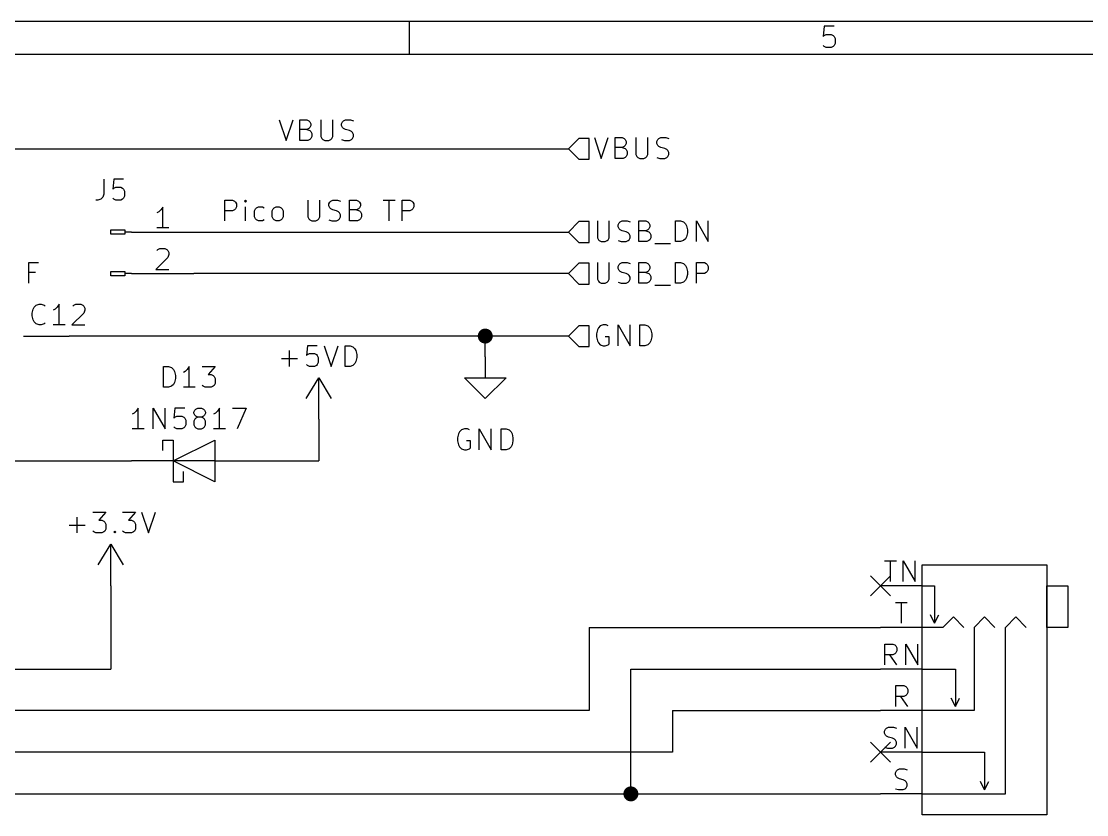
# Model space of a CAD drawing. Extents: x 0.4 to 11.3, y -7.9 to -0.4.
# Drawn here: x 7.335 to 9.895, y -2.3 to -0.394 of the extents above; entities that cross this region are included whole.
import ezdxf

# ---------------------------------------------------------------- set-up
doc = ezdxf.new("R2010")
doc.units = 0
doc.header["$MEASUREMENT"] = 0
for name, color, linetype in [('BLUE2', 5, 'CONTINUOUS'), ('BROWN2', 54, 'CONTINUOUS'), ('CYAN2', 4, 'CONTINUOUS'), ('GRAY1', 251, 'CONTINUOUS'), ('GREEN3', 91, 'CONTINUOUS'), ('LYELLOW', 51, 'CONTINUOUS'), ('RED2', 1, 'CONTINUOUS'), ('RED3', 11, 'CONTINUOUS')]:
    doc.layers.add(name, color=color, linetype=linetype)

msp = doc.modelspace()

# ---------------------------------------------------------------- linework, layer by layer
at = {"layer": 'BLUE2', "linetype": 'CONTINUOUS'}
for p, q in [((9.376, -1.726), (9.424, -1.774)), ((9.424, -1.726), (9.376, -1.774)), ((9.376, -2.126), (9.424, -2.174)), ((9.424, -2.126), (9.376, -2.174))]:
    msp.add_line(p, q, dxfattribs=at)
at = {"layer": 'BROWN2', "linetype": 'CONTINUOUS'}
for p, q in [((8.675, -0.675), (8.65, -0.7)), ((8.7, -0.675), (8.675, -0.675)), ((8.7, -0.725), (8.7, -0.675)), ((8.71226, -0.67313), (8.72893, -0.72313)), ((8.72893, -0.72313), (8.74559, -0.67313)), ((8.76226, -0.72313), (8.76226, -0.67313)), ((8.76226, -0.67313), (8.77893, -0.67313)), ((8.77893, -0.67313), (8.78369, -0.675512)), ((8.78369, -0.675512), (8.78607, -0.677894)), ((8.78607, -0.677894), (8.78845, -0.682654)), ((8.78845, -0.687417), (8.78607, -0.692177)), ((8.78845, -0.682654), (8.78845, -0.687417)), ((8.81226, -0.67313), (8.81226, -0.713606)), ((8.84083, -0.713606), (8.84083, -0.67313)), ((8.86226, -0.682654), (8.86464, -0.677894)), ((8.86226, -0.687417), (8.86226, -0.682654)), ((8.86464, -0.692177), (8.86226, -0.687417)), ((8.86464, -0.677894), (8.86702, -0.675512)), ((8.86702, -0.675512), (8.87179, -0.67313)), ((8.87179, -0.67313), (8.88369, -0.67313)), ((8.88369, -0.67313), (8.89083, -0.675512)), ((8.65, -0.7), (8.675, -0.725)), ((8.77893, -0.696941), (8.76226, -0.696941)), ((8.78369, -0.694559), (8.77893, -0.696941)), ((8.77893, -0.696941), (8.78607, -0.699323)), ((8.78607, -0.692177), (8.78369, -0.694559)), ((8.78607, -0.699323), (8.78845, -0.701701)), ((8.78845, -0.701701), (8.79083, -0.706465)), ((8.79083, -0.713606), (8.78845, -0.71837)), ((8.79083, -0.706465), (8.79083, -0.713606)), ((8.81226, -0.713606), (8.81464, -0.71837)), ((8.83845, -0.71837), (8.84083, -0.713606)), ((8.86702, -0.694559), (8.86464, -0.692177)), ((8.87179, -0.696941), (8.86702, -0.694559)), ((8.88131, -0.699323), (8.87179, -0.696941)), ((8.88607, -0.701701), (8.88131, -0.699323)), ((8.88845, -0.704083), (8.88607, -0.701701)), ((8.89083, -0.708846), (8.88845, -0.704083)), ((8.88845, -0.71837), (8.89083, -0.713606)), ((8.89083, -0.713606), (8.89083, -0.708846)), ((8.675, -0.725), (8.7, -0.725)), ((8.78131, -0.72313), (8.76226, -0.72313)), ((8.78607, -0.720752), (8.78131, -0.72313)), ((8.78845, -0.71837), (8.78607, -0.720752)), ((8.81464, -0.71837), (8.81702, -0.720752)), ((8.81702, -0.720752), (8.82178, -0.72313)), ((8.82178, -0.72313), (8.83131, -0.72313)), ((8.83131, -0.72313), (8.83607, -0.720752)), ((8.83607, -0.720752), (8.83845, -0.71837)), ((8.86226, -0.720752), (8.86941, -0.72313)), ((8.86941, -0.72313), (8.88131, -0.72313)), ((8.88131, -0.72313), (8.88607, -0.720752)), ((8.88607, -0.720752), (8.88845, -0.71837)), ((8.675, -0.875), (8.65, -0.9)), ((8.7, -0.875), (8.675, -0.875)), ((8.7, -0.925), (8.7, -0.875)), ((8.7194, -0.87313), (8.7194, -0.913606)), ((8.74797, -0.913606), (8.74797, -0.87313)), ((8.76941, -0.882654), (8.77178, -0.877894)), ((8.76941, -0.887417), (8.76941, -0.882654)), ((8.77178, -0.892177), (8.76941, -0.887417)), ((8.77178, -0.877894), (8.77417, -0.875512)), ((8.77417, -0.894559), (8.77178, -0.892177)), ((8.77417, -0.875512), (8.77893, -0.87313)), ((8.77893, -0.896941), (8.77417, -0.894559)), ((8.77893, -0.87313), (8.79083, -0.87313)), ((8.79083, -0.87313), (8.79798, -0.875512)), ((8.8194, -0.92313), (8.8194, -0.87313)), ((8.8194, -0.87313), (8.83607, -0.87313)), ((8.83607, -0.87313), (8.84083, -0.875512)), ((8.84083, -0.894559), (8.83607, -0.896941)), ((8.84083, -0.875512), (8.84321, -0.877894)), ((8.84321, -0.892177), (8.84083, -0.894559)), ((8.84321, -0.877894), (8.84559, -0.882654)), ((8.84559, -0.887417), (8.84321, -0.892177)), ((8.84559, -0.882654), (8.84559, -0.887417)), ((8.9075, -0.92313), (8.9075, -0.87313)), ((8.9075, -0.87313), (8.9194, -0.87313)), ((8.9194, -0.87313), (8.92654, -0.875512)), ((8.92654, -0.875512), (8.93131, -0.880276)), ((8.93131, -0.880276), (8.93369, -0.885035)), ((8.93369, -0.885035), (8.93607, -0.894559)), ((8.93607, -0.894559), (8.93607, -0.901701)), ((8.9575, -0.92313), (8.9575, -0.87313)), ((8.9575, -0.87313), (8.98607, -0.92313)), ((8.98607, -0.92313), (8.98607, -0.87313)), ((8.65, -0.9), (8.675, -0.925)), ((8.7194, -0.913606), (8.72178, -0.91837)), ((8.72178, -0.91837), (8.72417, -0.920752)), ((8.72417, -0.920752), (8.72893, -0.92313)), ((8.73845, -0.92313), (8.74321, -0.920752)), ((8.74321, -0.920752), (8.74559, -0.91837)), ((8.74559, -0.91837), (8.74797, -0.913606)), ((8.76941, -0.920752), (8.77655, -0.92313)), ((8.78845, -0.899323), (8.77893, -0.896941)), ((8.79321, -0.901701), (8.78845, -0.899323)), ((8.78845, -0.92313), (8.79321, -0.920752)), ((8.79559, -0.904083), (8.79321, -0.901701)), ((8.79321, -0.920752), (8.79559, -0.91837)), ((8.79798, -0.908846), (8.79559, -0.904083)), ((8.79559, -0.91837), (8.79798, -0.913606)), ((8.79798, -0.913606), (8.79798, -0.908846)), ((8.83607, -0.896941), (8.8194, -0.896941)), ((8.83607, -0.896941), (8.84321, -0.899323)), ((8.84321, -0.920752), (8.83845, -0.92313)), ((8.84321, -0.899323), (8.84559, -0.901701)), ((8.84559, -0.91837), (8.84321, -0.920752)), ((8.84559, -0.901701), (8.84797, -0.906465)), ((8.84797, -0.913606), (8.84559, -0.91837)), ((8.84797, -0.906465), (8.84797, -0.913606)), ((8.92654, -0.920752), (8.9194, -0.92313)), ((8.93131, -0.915988), (8.92654, -0.920752)), ((8.93369, -0.911224), (8.93131, -0.915988)), ((8.93607, -0.901701), (8.93369, -0.911224)), ((8.675, -0.925), (8.7, -0.925)), ((8.72893, -0.92313), (8.73845, -0.92313)), ((8.77655, -0.92313), (8.78845, -0.92313)), ((8.83845, -0.92313), (8.8194, -0.92313)), ((8.8575, -0.927894), (8.89559, -0.927894)), ((8.9194, -0.92313), (8.9075, -0.92313)), ((8.675, -0.975), (8.65, -1)), ((8.7, -0.975), (8.675, -0.975)), ((8.7, -1.025), (8.7, -0.975)), ((8.7194, -0.97313), (8.7194, -1.01361)), ((8.74797, -1.01361), (8.74797, -0.97313)), ((8.76941, -0.982654), (8.77178, -0.977894)), ((8.76941, -0.987417), (8.76941, -0.982654)), ((8.77178, -0.992177), (8.76941, -0.987417)), ((8.77178, -0.977894), (8.77417, -0.975512)), ((8.77417, -0.994559), (8.77178, -0.992177)), ((8.77417, -0.975512), (8.77893, -0.97313)), ((8.77893, -0.996941), (8.77417, -0.994559)), ((8.77893, -0.97313), (8.79083, -0.97313)), ((8.78845, -0.999323), (8.77893, -0.996941)), ((8.79083, -0.97313), (8.79798, -0.975512)), ((8.8194, -1.02313), (8.8194, -0.97313)), ((8.8194, -0.97313), (8.83607, -0.97313)), ((8.83607, -0.996941), (8.8194, -0.996941)), ((8.83607, -0.97313), (8.84083, -0.975512)), ((8.84083, -0.994559), (8.83607, -0.996941)), ((8.83607, -0.996941), (8.84321, -0.999323)), ((8.84083, -0.975512), (8.84321, -0.977894)), ((8.84321, -0.992177), (8.84083, -0.994559)), ((8.84321, -0.977894), (8.84559, -0.982654)), ((8.84559, -0.987417), (8.84321, -0.992177)), ((8.84559, -0.982654), (8.84559, -0.987417)), ((8.9075, -1.02313), (8.9075, -0.97313)), ((8.9075, -0.97313), (8.9194, -0.97313)), ((8.9194, -0.97313), (8.92654, -0.975512)), ((8.92654, -0.975512), (8.93131, -0.980276)), ((8.93131, -0.980276), (8.93369, -0.985035)), ((8.93369, -0.985035), (8.93607, -0.994559)), ((8.93607, -0.994559), (8.93607, -1.0017)), ((8.9575, -1.02313), (8.9575, -0.97313)), ((8.9575, -0.97313), (8.97654, -0.97313)), ((8.97654, -0.97313), (8.98131, -0.975512)), ((8.98131, -0.996941), (8.97654, -0.999323)), ((8.98131, -0.975512), (8.98369, -0.977894)), ((8.98369, -0.994559), (8.98131, -0.996941)), ((8.98369, -0.977894), (8.98607, -0.982654)), ((8.98607, -0.989799), (8.98369, -0.994559)), ((8.98607, -0.982654), (8.98607, -0.989799)), ((8.65, -1), (8.675, -1.025)), ((8.7194, -1.01361), (8.72178, -1.01837)), ((8.72178, -1.01837), (8.72417, -1.02075)), ((8.72417, -1.02075), (8.72893, -1.02313)), ((8.72893, -1.02313), (8.73845, -1.02313)), ((8.73845, -1.02313), (8.74321, -1.02075)), ((8.74321, -1.02075), (8.74559, -1.01837)), ((8.74559, -1.01837), (8.74797, -1.01361)), ((8.76941, -1.02075), (8.77655, -1.02313)), ((8.77655, -1.02313), (8.78845, -1.02313)), ((8.79321, -1.0017), (8.78845, -0.999323)), ((8.78845, -1.02313), (8.79321, -1.02075)), ((8.79559, -1.00408), (8.79321, -1.0017)), ((8.79321, -1.02075), (8.79559, -1.01837)), ((8.79798, -1.00885), (8.79559, -1.00408)), ((8.79559, -1.01837), (8.79798, -1.01361)), ((8.79798, -1.01361), (8.79798, -1.00885)), ((8.83845, -1.02313), (8.8194, -1.02313)), ((8.84321, -1.02075), (8.83845, -1.02313)), ((8.84321, -0.999323), (8.84559, -1.0017)), ((8.84559, -1.01837), (8.84321, -1.02075)), ((8.84559, -1.0017), (8.84797, -1.00646)), ((8.84797, -1.01361), (8.84559, -1.01837)), ((8.84797, -1.00646), (8.84797, -1.01361)), ((8.9194, -1.02313), (8.9075, -1.02313)), ((8.92654, -1.02075), (8.9194, -1.02313)), ((8.93131, -1.01599), (8.92654, -1.02075)), ((8.93369, -1.01122), (8.93131, -1.01599)), ((8.93607, -1.0017), (8.93369, -1.01122)), ((8.97654, -0.999323), (8.9575, -0.999323)), ((8.675, -1.025), (8.7, -1.025)), ((8.8575, -1.02789), (8.89559, -1.02789)), ((8.675, -1.125), (8.65, -1.15)), ((8.7, -1.125), (8.675, -1.125)), ((8.7, -1.175), (8.7, -1.125)), ((8.72655, -1.12551), (8.72178, -1.13028)), ((8.73369, -1.12313), (8.72655, -1.12551)), ((8.74083, -1.12313), (8.73369, -1.12313)), ((8.74559, -1.12551), (8.74083, -1.12313)), ((8.7694, -1.17313), (8.7694, -1.12313)), ((8.7694, -1.12313), (8.79797, -1.17313)), ((8.79797, -1.17313), (8.79797, -1.12313)), ((8.82178, -1.17313), (8.82178, -1.12313)), ((8.82178, -1.12313), (8.83369, -1.12313)), ((8.83369, -1.12313), (8.84083, -1.12551)), ((8.84083, -1.12551), (8.84559, -1.13028)), ((8.65, -1.15), (8.675, -1.175)), ((8.7194, -1.13504), (8.71702, -1.14456)), ((8.71702, -1.14456), (8.71702, -1.1517)), ((8.71702, -1.1517), (8.7194, -1.16122)), ((8.72178, -1.13028), (8.7194, -1.13504)), ((8.74797, -1.1517), (8.73845, -1.1517)), ((8.74797, -1.16837), (8.74797, -1.1517)), ((8.84559, -1.13028), (8.84798, -1.13504)), ((8.84798, -1.13504), (8.85035, -1.14456)), ((8.85035, -1.1517), (8.84798, -1.16122)), ((8.85035, -1.14456), (8.85035, -1.1517)), ((8.675, -1.175), (8.7, -1.175)), ((8.7194, -1.16122), (8.72178, -1.16599)), ((8.72178, -1.16599), (8.72655, -1.17075)), ((8.72655, -1.17075), (8.73369, -1.17313)), ((8.73369, -1.17313), (8.73845, -1.17313)), ((8.73845, -1.17313), (8.74559, -1.17075)), ((8.74559, -1.17075), (8.74797, -1.16837)), ((8.83369, -1.17313), (8.82178, -1.17313)), ((8.84083, -1.17075), (8.83369, -1.17313)), ((8.84559, -1.16599), (8.84083, -1.17075)), ((8.84798, -1.16122), (8.84559, -1.16599))]:
    msp.add_line(p, q, dxfattribs=at)
at = {"layer": 'CYAN2', "linetype": 'CONTINUOUS'}
for p, q in [((7.53333, -0.77313), (7.53333, -0.808846)), ((7.55714, -0.77313), (7.55476, -0.796941)), ((7.58095, -0.77313), (7.55714, -0.77313)), ((7.55714, -0.794559), (7.56191, -0.792177)), ((7.56191, -0.792177), (7.57381, -0.792177)), ((7.57381, -0.792177), (7.57857, -0.794559)), ((7.53095, -0.815988), (7.52619, -0.820752)), ((7.53333, -0.808846), (7.53095, -0.815988)), ((7.55476, -0.796941), (7.55714, -0.794559)), ((7.55714, -0.820752), (7.55476, -0.81837)), ((7.57857, -0.794559), (7.58095, -0.796941)), ((7.58095, -0.81837), (7.57857, -0.820752)), ((7.58095, -0.796941), (7.58333, -0.801701)), ((7.58333, -0.813606), (7.58095, -0.81837)), ((7.58333, -0.801701), (7.58333, -0.813606)), ((7.51905, -0.82313), (7.51429, -0.82313)), ((7.52619, -0.820752), (7.51905, -0.82313)), ((7.56191, -0.82313), (7.55714, -0.820752)), ((7.57381, -0.82313), (7.56191, -0.82313)), ((7.57857, -0.820752), (7.57381, -0.82313)), ((7.82381, -0.87313), (7.82381, -0.82313)), ((7.82381, -0.82313), (7.84285, -0.82313)), ((7.84285, -0.82313), (7.84762, -0.825512)), ((7.84762, -0.825512), (7.85, -0.827894)), ((7.85, -0.844559), (7.84762, -0.846941)), ((7.85, -0.827894), (7.85238, -0.832654)), ((7.85238, -0.839799), (7.85, -0.844559)), ((7.85238, -0.832654), (7.85238, -0.839799)), ((7.87381, -0.82313), (7.87143, -0.825512)), ((7.87143, -0.825512), (7.87381, -0.827894)), ((7.87619, -0.825512), (7.87381, -0.82313)), ((7.87381, -0.82313), (7.87381, -0.827894)), ((7.87381, -0.827894), (7.87619, -0.825512)), ((7.87381, -0.87313), (7.87381, -0.839799)), ((7.89524, -0.849323), (7.89762, -0.844559)), ((7.89762, -0.844559), (7.9, -0.842177)), ((7.9, -0.842177), (7.90476, -0.839799)), ((7.90476, -0.839799), (7.91429, -0.839799)), ((7.91429, -0.839799), (7.91905, -0.842177)), ((7.9381, -0.849323), (7.94048, -0.844559)), ((7.94048, -0.844559), (7.94286, -0.842177)), ((7.94286, -0.842177), (7.94762, -0.839799)), ((7.94762, -0.839799), (7.95476, -0.839799)), ((7.95476, -0.839799), (7.95952, -0.842177)), ((7.95952, -0.842177), (7.96191, -0.844559)), ((7.96191, -0.844559), (7.96429, -0.849323)), ((8.02381, -0.82313), (8.02381, -0.863606)), ((8.05238, -0.863606), (8.05238, -0.82313)), ((8.07381, -0.832654), (8.07619, -0.827894)), ((8.07381, -0.837417), (8.07381, -0.832654)), ((8.07619, -0.842177), (8.07381, -0.837417)), ((8.07619, -0.827894), (8.07857, -0.825512)), ((8.07857, -0.844559), (8.07619, -0.842177)), ((8.07857, -0.825512), (8.08333, -0.82313)), ((8.08333, -0.846941), (8.07857, -0.844559)), ((8.08333, -0.82313), (8.09524, -0.82313)), ((8.09524, -0.82313), (8.10238, -0.825512)), ((8.12381, -0.87313), (8.12381, -0.82313)), ((8.12381, -0.82313), (8.14048, -0.82313)), ((8.14048, -0.82313), (8.14524, -0.825512)), ((8.14524, -0.844559), (8.14048, -0.846941)), ((8.14524, -0.825512), (8.14762, -0.827894)), ((8.14762, -0.842177), (8.14524, -0.844559)), ((8.14762, -0.827894), (8.15, -0.832654)), ((8.15, -0.837417), (8.14762, -0.842177)), ((8.15, -0.832654), (8.15, -0.837417)), ((8.20476, -0.82313), (8.23333, -0.82313)), ((8.21905, -0.87313), (8.21905, -0.82313)), ((8.25, -0.87313), (8.25, -0.82313)), ((8.25, -0.82313), (8.26904, -0.82313)), ((8.26904, -0.82313), (8.27381, -0.825512)), ((8.27381, -0.825512), (8.27619, -0.827894)), ((8.27619, -0.844559), (8.27381, -0.846941)), ((8.27619, -0.827894), (8.27857, -0.832654)), ((8.27857, -0.839799), (8.27619, -0.844559)), ((8.27857, -0.832654), (8.27857, -0.839799)), ((7.84285, -0.849323), (7.82381, -0.849323)), ((7.84762, -0.846941), (7.84285, -0.849323)), ((7.89524, -0.863606), (7.89524, -0.849323)), ((7.89762, -0.86837), (7.89524, -0.863606)), ((7.9, -0.870752), (7.89762, -0.86837)), ((7.9381, -0.863606), (7.9381, -0.849323)), ((7.94048, -0.86837), (7.9381, -0.863606)), ((7.94286, -0.870752), (7.94048, -0.86837)), ((7.96191, -0.86837), (7.95952, -0.870752)), ((7.96429, -0.863606), (7.96191, -0.86837)), ((7.96429, -0.849323), (7.96429, -0.863606)), ((8.02381, -0.863606), (8.02619, -0.86837)), ((8.02619, -0.86837), (8.02857, -0.870752)), ((8.04762, -0.870752), (8.05, -0.86837)), ((8.05, -0.86837), (8.05238, -0.863606)), ((8.09286, -0.849323), (8.08333, -0.846941)), ((8.09762, -0.851701), (8.09286, -0.849323)), ((8.1, -0.854083), (8.09762, -0.851701)), ((8.09762, -0.870752), (8.1, -0.86837)), ((8.10238, -0.858846), (8.1, -0.854083)), ((8.1, -0.86837), (8.10238, -0.863606)), ((8.10238, -0.863606), (8.10238, -0.858846)), ((8.14048, -0.846941), (8.12381, -0.846941)), ((8.14048, -0.846941), (8.14762, -0.849323)), ((8.14762, -0.849323), (8.15, -0.851701)), ((8.15, -0.86837), (8.14762, -0.870752)), ((8.15, -0.851701), (8.15238, -0.856465)), ((8.15238, -0.863606), (8.15, -0.86837)), ((8.15238, -0.856465), (8.15238, -0.863606)), ((8.26904, -0.849323), (8.25, -0.849323)), ((8.27381, -0.846941), (8.26904, -0.849323)), ((7.90476, -0.87313), (7.9, -0.870752)), ((7.91429, -0.87313), (7.90476, -0.87313)), ((7.91905, -0.870752), (7.91429, -0.87313)), ((7.94762, -0.87313), (7.94286, -0.870752)), ((7.95476, -0.87313), (7.94762, -0.87313)), ((7.95952, -0.870752), (7.95476, -0.87313)), ((8.02857, -0.870752), (8.03333, -0.87313)), ((8.03333, -0.87313), (8.04285, -0.87313)), ((8.04285, -0.87313), (8.04762, -0.870752)), ((8.07381, -0.870752), (8.08095, -0.87313)), ((8.08095, -0.87313), (8.09286, -0.87313)), ((8.09286, -0.87313), (8.09762, -0.870752)), ((8.14285, -0.87313), (8.12381, -0.87313)), ((8.14762, -0.870752), (8.14285, -0.87313)), ((7.35281, -1.02313), (7.35281, -0.97313)), ((7.35281, -0.97313), (7.37662, -0.97313)), ((7.36948, -0.996941), (7.35281, -0.996941)), ((7.371, -1.07551), (7.37814, -1.07313)), ((7.37814, -1.07313), (7.3829, -1.07313)), ((7.3829, -1.07313), (7.39004, -1.07551)), ((7.42576, -1.07313), (7.421, -1.08028)), ((7.42576, -1.12313), (7.42576, -1.07313)), ((7.46147, -1.07551), (7.46623, -1.07313)), ((7.46623, -1.07313), (7.47814, -1.07313)), ((7.47814, -1.07313), (7.4829, -1.07551)), ((7.36147, -1.09456), (7.36385, -1.08504)), ((7.36147, -1.1017), (7.36147, -1.09456)), ((7.36385, -1.08504), (7.36623, -1.08028)), ((7.36623, -1.08028), (7.371, -1.07551)), ((7.39004, -1.07551), (7.39242, -1.07789)), ((7.41623, -1.08504), (7.41147, -1.08742)), ((7.421, -1.08028), (7.41623, -1.08504)), ((7.48528, -1.09456), (7.45671, -1.12313)), ((7.45909, -1.07789), (7.46147, -1.07551)), ((7.4829, -1.07551), (7.48528, -1.07789)), ((7.48528, -1.07789), (7.48766, -1.08265)), ((7.48766, -1.08742), (7.48528, -1.09456)), ((7.48766, -1.08265), (7.48766, -1.08742)), ((7.36385, -1.11122), (7.36147, -1.1017)), ((7.36623, -1.11599), (7.36385, -1.11122)), ((7.371, -1.12075), (7.36623, -1.11599)), ((7.37814, -1.12313), (7.371, -1.12075)), ((7.3829, -1.12313), (7.37814, -1.12313)), ((7.39004, -1.12075), (7.3829, -1.12313)), ((7.39242, -1.11837), (7.39004, -1.12075)), ((7.44004, -1.12313), (7.41147, -1.12313)), ((7.45671, -1.12313), (7.48766, -1.12313)), ((8.02262, -1.17313), (8.02024, -1.19694)), ((8.04643, -1.17313), (8.02262, -1.17313)), ((8.06309, -1.17313), (8.07976, -1.22313)), ((8.07976, -1.22313), (8.09643, -1.17313)), ((8.11309, -1.22313), (8.11309, -1.17313)), ((8.11309, -1.17313), (8.125, -1.17313)), ((8.125, -1.17313), (8.13214, -1.17551)), ((8.13214, -1.17551), (8.13691, -1.18028)), ((7.97976, -1.22313), (7.97976, -1.18504)), ((8.02024, -1.19694), (8.02262, -1.19456)), ((8.02262, -1.19456), (8.02738, -1.19218)), ((8.02738, -1.19218), (8.03929, -1.19218)), ((8.03929, -1.19218), (8.04405, -1.19456)), ((8.04405, -1.19456), (8.04643, -1.19694)), ((8.04643, -1.19694), (8.04881, -1.2017)), ((8.04881, -1.2017), (8.04881, -1.21361)), ((8.13691, -1.18028), (8.13929, -1.18504)), ((8.13929, -1.18504), (8.14167, -1.19456)), ((8.14167, -1.2017), (8.13929, -1.21122)), ((8.14167, -1.19456), (8.14167, -1.2017)), ((7.67678, -1.27313), (7.67678, -1.22313)), ((7.67678, -1.22313), (7.68869, -1.22313)), ((7.68869, -1.22313), (7.69583, -1.22551)), ((7.69583, -1.22551), (7.70059, -1.23028)), ((7.73869, -1.22313), (7.73393, -1.23028)), ((7.73869, -1.27313), (7.73869, -1.22313)), ((7.76964, -1.22313), (7.80059, -1.22313)), ((7.80059, -1.22313), (7.78393, -1.24218)), ((7.96071, -1.20408), (7.99881, -1.20408)), ((8.02262, -1.22075), (8.02024, -1.21837)), ((8.02738, -1.22313), (8.02262, -1.22075)), ((8.03929, -1.22313), (8.02738, -1.22313)), ((8.04405, -1.22075), (8.03929, -1.22313)), ((8.04643, -1.21837), (8.04405, -1.22075)), ((8.04881, -1.21361), (8.04643, -1.21837)), ((8.125, -1.22313), (8.11309, -1.22313)), ((8.13214, -1.22075), (8.125, -1.22313)), ((8.13691, -1.21599), (8.13214, -1.22075)), ((8.13929, -1.21122), (8.13691, -1.21599)), ((7.70059, -1.23028), (7.70298, -1.23504)), ((7.70298, -1.23504), (7.70535, -1.24456)), ((7.70535, -1.2517), (7.70298, -1.26122)), ((7.70535, -1.24456), (7.70535, -1.2517)), ((7.72917, -1.23504), (7.72441, -1.23742)), ((7.73393, -1.23028), (7.72917, -1.23504)), ((7.78393, -1.24218), (7.79107, -1.24218)), ((7.79107, -1.24218), (7.79583, -1.24456)), ((7.79583, -1.24456), (7.79821, -1.24694)), ((7.79821, -1.24694), (7.80059, -1.2517)), ((7.80059, -1.2517), (7.80059, -1.26361)), ((7.68869, -1.27313), (7.67678, -1.27313)), ((7.69583, -1.27075), (7.68869, -1.27313)), ((7.70059, -1.26599), (7.69583, -1.27075)), ((7.70298, -1.26122), (7.70059, -1.26599)), ((7.75298, -1.27313), (7.72441, -1.27313)), ((7.77202, -1.27075), (7.76964, -1.26837)), ((7.77678, -1.27313), (7.77202, -1.27075)), ((7.79107, -1.27313), (7.77678, -1.27313)), ((7.79583, -1.27075), (7.79107, -1.27313)), ((7.79821, -1.26837), (7.79583, -1.27075)), ((7.80059, -1.26361), (7.79821, -1.26837)), ((7.61131, -1.33028), (7.60655, -1.33504)), ((7.61607, -1.32313), (7.61131, -1.33028)), ((7.61607, -1.37313), (7.61607, -1.32313)), ((7.65178, -1.37313), (7.65178, -1.32313)), ((7.65178, -1.32313), (7.68035, -1.37313)), ((7.68035, -1.37313), (7.68035, -1.32313)), ((7.70417, -1.32313), (7.70179, -1.34694)), ((7.72798, -1.32313), (7.70417, -1.32313)), ((7.74941, -1.33265), (7.75178, -1.32789)), ((7.75178, -1.32789), (7.75417, -1.32551)), ((7.75417, -1.32551), (7.75893, -1.32313)), ((7.75893, -1.32313), (7.76845, -1.32313)), ((7.76845, -1.32313), (7.77321, -1.32551)), ((7.77321, -1.32551), (7.77559, -1.32789)), ((7.77559, -1.32789), (7.77798, -1.33265)), ((7.80655, -1.33028), (7.80178, -1.33504)), ((7.81131, -1.32313), (7.80655, -1.33028)), ((7.81131, -1.37313), (7.81131, -1.32313)), ((7.84226, -1.32313), (7.87559, -1.32313)), ((7.87559, -1.32313), (7.85417, -1.37313)), ((7.60655, -1.33504), (7.60179, -1.33742)), ((7.70179, -1.34694), (7.70417, -1.34456)), ((7.70417, -1.34456), (7.70893, -1.34218)), ((7.70893, -1.34218), (7.72083, -1.34218)), ((7.72083, -1.34218), (7.72559, -1.34456)), ((7.72559, -1.34456), (7.72798, -1.34694)), ((7.72798, -1.34694), (7.73036, -1.3517)), ((7.73036, -1.3517), (7.73036, -1.36361)), ((7.74941, -1.33504), (7.74941, -1.33265)), ((7.75178, -1.3398), (7.74941, -1.33504)), ((7.75178, -1.34932), (7.74941, -1.35408)), ((7.74941, -1.35408), (7.74941, -1.36361)), ((7.75417, -1.34218), (7.75178, -1.3398)), ((7.75417, -1.34694), (7.75178, -1.34932)), ((7.75893, -1.34456), (7.75417, -1.34218)), ((7.75893, -1.34456), (7.75417, -1.34694)), ((7.76845, -1.34456), (7.75893, -1.34456)), ((7.77321, -1.34218), (7.76845, -1.34456)), ((7.77321, -1.34694), (7.76845, -1.34456)), ((7.77559, -1.3398), (7.77321, -1.34218)), ((7.77559, -1.34932), (7.77321, -1.34694)), ((7.77798, -1.33504), (7.77559, -1.3398)), ((7.77798, -1.35408), (7.77559, -1.34932)), ((7.77798, -1.33265), (7.77798, -1.33504)), ((7.77798, -1.36361), (7.77798, -1.35408)), ((7.80178, -1.33504), (7.79702, -1.33742)), ((7.63036, -1.37313), (7.60179, -1.37313)), ((7.70417, -1.37075), (7.70179, -1.36837)), ((7.70893, -1.37313), (7.70417, -1.37075)), ((7.72083, -1.37313), (7.70893, -1.37313)), ((7.72559, -1.37075), (7.72083, -1.37313)), ((7.72798, -1.36837), (7.72559, -1.37075)), ((7.73036, -1.36361), (7.72798, -1.36837)), ((7.74941, -1.36361), (7.75178, -1.36837)), ((7.75178, -1.36837), (7.75417, -1.37075)), ((7.75417, -1.37075), (7.75893, -1.37313)), ((7.75893, -1.37313), (7.76845, -1.37313)), ((7.76845, -1.37313), (7.77321, -1.37075)), ((7.77321, -1.37075), (7.77559, -1.36837)), ((7.77559, -1.36837), (7.77798, -1.36361)), ((7.82559, -1.37313), (7.79702, -1.37313)), ((8.38809, -1.38028), (8.38571, -1.38504)), ((8.39286, -1.37551), (8.38809, -1.38028)), ((8.4, -1.37313), (8.39286, -1.37551)), ((8.40714, -1.37313), (8.4, -1.37313)), ((8.41191, -1.37551), (8.40714, -1.37313)), ((8.43571, -1.42313), (8.43571, -1.37313)), ((8.43571, -1.37313), (8.46428, -1.42313)), ((8.46428, -1.42313), (8.46428, -1.37313)), ((8.48809, -1.42313), (8.48809, -1.37313)), ((8.48809, -1.37313), (8.5, -1.37313)), ((8.5, -1.37313), (8.50714, -1.37551)), ((8.50714, -1.37551), (8.51191, -1.38028)), ((8.51191, -1.38028), (8.51429, -1.38504)), ((8.38571, -1.38504), (8.38333, -1.39456)), ((8.38333, -1.39456), (8.38333, -1.4017)), ((8.38333, -1.4017), (8.38571, -1.41122)), ((8.41428, -1.4017), (8.40476, -1.4017)), ((8.41428, -1.41837), (8.41428, -1.4017)), ((8.51429, -1.38504), (8.51667, -1.39456)), ((8.51667, -1.4017), (8.51429, -1.41122)), ((8.51667, -1.39456), (8.51667, -1.4017)), ((8.38571, -1.41122), (8.38809, -1.41599)), ((8.38809, -1.41599), (8.39286, -1.42075)), ((8.39286, -1.42075), (8.4, -1.42313)), ((8.4, -1.42313), (8.40476, -1.42313)), ((8.40476, -1.42313), (8.41191, -1.42075)), ((8.41191, -1.42075), (8.41428, -1.41837)), ((8.5, -1.42313), (8.48809, -1.42313)), ((8.50714, -1.42075), (8.5, -1.42313)), ((8.51191, -1.41599), (8.50714, -1.42075)), ((8.51429, -1.41122), (8.51191, -1.41599)), ((7.46904, -1.62313), (7.46904, -1.58504)), ((7.50714, -1.57313), (7.53809, -1.57313)), ((7.53809, -1.57313), (7.52143, -1.59218)), ((7.57857, -1.57313), (7.60952, -1.57313)), ((7.60952, -1.57313), (7.59285, -1.59218)), ((7.62381, -1.57313), (7.64047, -1.62313)), ((7.64047, -1.62313), (7.65714, -1.57313)), ((7.45, -1.60408), (7.48809, -1.60408)), ((7.52143, -1.59218), (7.52857, -1.59218)), ((7.52857, -1.59218), (7.53333, -1.59456)), ((7.53333, -1.59456), (7.53571, -1.59694)), ((7.53571, -1.59694), (7.53809, -1.6017)), ((7.53809, -1.6017), (7.53809, -1.61361)), ((7.59285, -1.59218), (7.6, -1.59218)), ((7.6, -1.59218), (7.60476, -1.59456)), ((7.60476, -1.59456), (7.60714, -1.59694)), ((7.60714, -1.59694), (7.60952, -1.6017)), ((7.60952, -1.6017), (7.60952, -1.61361)), ((7.50952, -1.62075), (7.50714, -1.61837)), ((7.51428, -1.62313), (7.50952, -1.62075)), ((7.52857, -1.62313), (7.51428, -1.62313)), ((7.53333, -1.62075), (7.52857, -1.62313)), ((7.53571, -1.61837), (7.53333, -1.62075)), ((7.53809, -1.61361), (7.53571, -1.61837)), ((7.55714, -1.62075), (7.55952, -1.61837)), ((7.55952, -1.62313), (7.55714, -1.62075)), ((7.55952, -1.61837), (7.5619, -1.62075)), ((7.55952, -1.61837), (7.55952, -1.62313)), ((7.5619, -1.62075), (7.55952, -1.62313)), ((7.58095, -1.62075), (7.57857, -1.61837)), ((7.58571, -1.62313), (7.58095, -1.62075)), ((7.6, -1.62313), (7.58571, -1.62313)), ((7.60476, -1.62075), (7.6, -1.62313)), ((7.60714, -1.61837), (7.60476, -1.62075)), ((7.60952, -1.61361), (7.60714, -1.61837))]:
    msp.add_line(p, q, dxfattribs=at)
at = {"layer": 'GRAY1', "linetype": 'CONTINUOUS'}
for p, q in [((7.95476, -0.630126), (7.97143, -0.680126)), ((7.97143, -0.680126), (7.98809, -0.630126)), ((8.00476, -0.680126), (8.00476, -0.630126)), ((8.00476, -0.630126), (8.02143, -0.630126)), ((8.02143, -0.630126), (8.02619, -0.632508)), ((8.02619, -0.632508), (8.02857, -0.63489)), ((8.02857, -0.63489), (8.03095, -0.63965)), ((8.03095, -0.63965), (8.03095, -0.644413)), ((8.05476, -0.630126), (8.05476, -0.670602)), ((8.08333, -0.670602), (8.08333, -0.630126)), ((8.10476, -0.63965), (8.10714, -0.63489)), ((8.10476, -0.644413), (8.10476, -0.63965)), ((8.10714, -0.63489), (8.10952, -0.632508)), ((8.10952, -0.632508), (8.11429, -0.630126)), ((8.11429, -0.630126), (8.12619, -0.630126)), ((8.12619, -0.630126), (8.13333, -0.632508)), ((8.02143, -0.653937), (8.00476, -0.653937)), ((8.02619, -0.651555), (8.02143, -0.653937)), ((8.02143, -0.653937), (8.02857, -0.656319)), ((8.02857, -0.649173), (8.02619, -0.651555)), ((8.03095, -0.644413), (8.02857, -0.649173)), ((8.02857, -0.656319), (8.03095, -0.658697)), ((8.03095, -0.658697), (8.03333, -0.663461)), ((8.03333, -0.663461), (8.03333, -0.670602)), ((8.10714, -0.649173), (8.10476, -0.644413)), ((8.10952, -0.651555), (8.10714, -0.649173)), ((8.11429, -0.653937), (8.10952, -0.651555)), ((8.12381, -0.656319), (8.11429, -0.653937)), ((8.12857, -0.658697), (8.12381, -0.656319)), ((8.13095, -0.661079), (8.12857, -0.658697)), ((8.13333, -0.665843), (8.13095, -0.661079)), ((8.02381, -0.680126), (8.00476, -0.680126)), ((8.02857, -0.677748), (8.02381, -0.680126)), ((8.03095, -0.675366), (8.02857, -0.677748)), ((8.03333, -0.670602), (8.03095, -0.675366)), ((8.05476, -0.670602), (8.05714, -0.675366)), ((8.05714, -0.675366), (8.05952, -0.677748)), ((8.05952, -0.677748), (8.06428, -0.680126)), ((8.06428, -0.680126), (8.07381, -0.680126)), ((8.07381, -0.680126), (8.07857, -0.677748)), ((8.07857, -0.677748), (8.08095, -0.675366)), ((8.08095, -0.675366), (8.08333, -0.670602)), ((8.10476, -0.677748), (8.11191, -0.680126)), ((8.11191, -0.680126), (8.12381, -0.680126)), ((8.12381, -0.680126), (8.12857, -0.677748)), ((8.12857, -0.677748), (8.13095, -0.675366)), ((8.13095, -0.675366), (8.13333, -0.670602)), ((8.13333, -0.670602), (8.13333, -0.665843))]:
    msp.add_line(p, q, dxfattribs=at)
at = {"layer": 'GREEN3', "linetype": 'CONTINUOUS'}
for p, q in [((6.4, -0.7), (8.65, -0.7)), ((7.75, -0.9), (8.65, -0.9)), ((8.65, -1), (7.75, -1)), ((8.45, -1.15), (7.45, -1.15)), ((8.45, -1.2), (8.45, -1.15)), ((8.65, -1.15), (8.45, -1.15)), ((8.05, -1.35), (8.05, -1.45)), ((7.25, -1.45), (7.6, -1.45)), ((7.9, -1.45), (8.05, -1.45)), ((7.55, -1.75), (7.55, -1.95)), ((8.7, -1.85), (9.4, -1.85)), ((8.7, -1.85), (8.7, -2.05)), ((6.3, -1.95), (7.55, -1.95)), ((8.8, -1.95), (9.4, -1.95)), ((8.8, -2.25), (8.8, -1.95)), ((8.7, -2.05), (6.3, -2.05)), ((8.9, -2.05), (9.4, -2.05)), ((8.9, -2.05), (8.9, -2.15)), ((8.9, -2.15), (6.3, -2.15)), ((6.3, -2.25), (8.8, -2.25)), ((8.8, -2.25), (9.4, -2.25))]:
    msp.add_line(p, q, dxfattribs=at)
at = {"layer": 'GREEN3', "const_width": 0.018}
for points in [[(8.441, -1.15, 1), (8.459, -1.15, 1)], [(8.791, -2.25, 1), (8.809, -2.25, 1)]]:
    msp.add_lwpolyline(points, format="xyb", close=True, dxfattribs=at)
at = {"layer": 'LYELLOW', "linetype": 'CONTINUOUS'}
for p, q in [((9.5, -2.3), (9.5, -1.7)), ((9.5, -1.7), (9.8, -1.7)), ((9.8, -1.7), (9.8, -2.3)), ((9.8, -2.3), (9.5, -2.3))]:
    msp.add_line(p, q, dxfattribs=at)
at = {"layer": 'RED2', "linetype": 'CONTINUOUS'}
for p, q in [((0.393701, -0.393701), (11.2993, -0.393701)), ((8.26772, -0.472441), (8.26772, -0.393701)), ((9.26415, -0.405571), (9.26172, -0.429941)), ((9.28852, -0.405571), (9.26415, -0.405571)), ((9.26172, -0.429941), (9.26415, -0.427504)), ((9.26415, -0.427504), (9.26903, -0.425067)), ((9.26903, -0.425067), (9.28121, -0.425067)), ((9.28121, -0.425067), (9.28609, -0.427504)), ((9.28609, -0.427504), (9.28852, -0.429941)), ((9.28852, -0.429941), (9.29096, -0.434815)), ((9.29096, -0.434815), (9.29096, -0.447)), ((9.26415, -0.454315), (9.26172, -0.451874)), ((9.26903, -0.456752), (9.26415, -0.454315)), ((9.28121, -0.456752), (9.26903, -0.456752)), ((9.28609, -0.454315), (9.28121, -0.456752)), ((9.28852, -0.451874), (9.28609, -0.454315)), ((9.29096, -0.447), (9.28852, -0.451874)), ((0.472441, -0.472441), (11.2206, -0.472441)), ((7.55, -0.905), (7.55, -0.895)), ((7.55, -0.895), (7.584, -0.895)), ((7.584, -0.895), (7.584, -0.905)), ((7.584, -0.905), (7.55, -0.905)), ((7.6, -0.9), (7.584, -0.9)), ((7.6, -0.9), (7.75, -0.9)), ((7.55, -1.005), (7.55, -0.995)), ((7.55, -0.995), (7.584, -0.995)), ((7.584, -0.995), (7.584, -1.005)), ((7.584, -1.005), (7.55, -1.005)), ((7.6, -1), (7.584, -1)), ((7.6, -1), (7.75, -1)), ((7.34, -1.15), (7.45, -1.15)), ((8.45, -1.2), (8.45, -1.25)), ((8.02, -1.3), (8.05, -1.25)), ((8.05, -1.35), (8.05, -1.25)), ((8.05, -1.25), (8.08, -1.3)), ((8.45, -1.3), (8.4, -1.25)), ((8.4, -1.25), (8.45, -1.25)), ((8.45, -1.25), (8.5, -1.25)), ((8.5, -1.25), (8.45, -1.3)), ((7.675, -1.425), (7.675, -1.4)), ((7.675, -1.4), (7.7, -1.4)), ((7.7, -1.45), (7.8, -1.4)), ((7.7, -1.4), (7.7, -1.5)), ((7.8, -1.4), (7.8, -1.5)), ((7.7, -1.45), (7.6, -1.45)), ((7.8, -1.45), (7.7, -1.45)), ((7.8, -1.5), (7.7, -1.45)), ((7.8, -1.45), (7.9, -1.45)), ((7.725, -1.5), (7.725, -1.475)), ((7.7, -1.5), (7.725, -1.5)), ((7.52, -1.7), (7.55, -1.65)), ((7.55, -1.75), (7.55, -1.65)), ((7.55, -1.65), (7.58, -1.7)), ((9.5, -2.3), (9.5, -1.7)), ((9.5, -1.7), (9.8, -1.7)), ((9.8, -1.7), (9.8, -2.3)), ((9.5, -1.75), (9.4, -1.75)), ((9.5, -1.75), (9.53, -1.75)), ((9.53, -1.75), (9.53, -1.84)), ((9.8, -1.85), (9.8, -1.75)), ((9.8, -1.75), (9.85, -1.75)), ((9.85, -1.75), (9.85, -1.85)), ((9.53, -1.84), (9.52, -1.82)), ((9.53, -1.84), (9.54, -1.82)), ((9.575, -1.825), (9.55, -1.85)), ((9.6, -1.85), (9.575, -1.825)), ((9.65, -1.825), (9.625, -1.85)), ((9.675, -1.85), (9.65, -1.825)), ((9.7, -1.85), (9.725, -1.825)), ((9.725, -1.825), (9.75, -1.85)), ((9.5, -1.85), (9.4, -1.85)), ((9.55, -1.85), (9.5, -1.85)), ((9.625, -1.85), (9.625, -2.05)), ((9.7, -2.25), (9.7, -1.85)), ((9.85, -1.85), (9.8, -1.85)), ((9.5, -1.95), (9.4, -1.95)), ((9.5, -1.95), (9.58, -1.95)), ((9.58, -1.95), (9.58, -2.04)), ((9.58, -2.04), (9.57, -2.02)), ((9.58, -2.04), (9.59, -2.02)), ((9.5, -2.05), (9.4, -2.05)), ((9.625, -2.05), (9.5, -2.05)), ((9.5, -2.15), (9.4, -2.15)), ((9.5, -2.15), (9.65, -2.15)), ((9.65, -2.15), (9.65, -2.24)), ((9.65, -2.24), (9.64, -2.22)), ((9.65, -2.24), (9.66, -2.22)), ((9.5, -2.25), (9.4, -2.25)), ((9.5, -2.25), (9.7, -2.25)), ((9.8, -2.3), (9.5, -2.3))]:
    msp.add_line(p, q, dxfattribs=at)
at = {"layer": 'RED3', "linetype": 'CONTINUOUS'}
for p, q in [((7.675, -0.839878), (7.67024, -0.847024)), ((7.675, -0.889878), (7.675, -0.839878)), ((7.66548, -0.851783), (7.66072, -0.854165)), ((7.67024, -0.847024), (7.66548, -0.851783)), ((7.68929, -0.889878), (7.66072, -0.889878)), ((7.66072, -0.944642), (7.66309, -0.94226)), ((7.66309, -0.94226), (7.66786, -0.939878)), ((7.66786, -0.939878), (7.67976, -0.939878)), ((7.67976, -0.939878), (7.68452, -0.94226)), ((7.68452, -0.94226), (7.68691, -0.944642)), ((7.68691, -0.944642), (7.68929, -0.949402)), ((7.68691, -0.961307), (7.65833, -0.989878)), ((7.68929, -0.954165), (7.68691, -0.961307)), ((7.68929, -0.949402), (7.68929, -0.954165)), ((7.65833, -0.989878), (7.68929, -0.989878)), ((9.40952, -1.68988), (9.43809, -1.68988)), ((9.42381, -1.73988), (9.42381, -1.68988)), ((9.45476, -1.73988), (9.45476, -1.68988)), ((9.45476, -1.68988), (9.48333, -1.73988)), ((9.48333, -1.73988), (9.48333, -1.68988)), ((9.43571, -1.78988), (9.46428, -1.78988)), ((9.45, -1.83988), (9.45, -1.78988)), ((9.41071, -1.93988), (9.41071, -1.88988)), ((9.41071, -1.88988), (9.42976, -1.88988)), ((9.42976, -1.88988), (9.43452, -1.89226)), ((9.43452, -1.89226), (9.43691, -1.89464)), ((9.43691, -1.89464), (9.43928, -1.8994)), ((9.46071, -1.93988), (9.46071, -1.88988)), ((9.46071, -1.88988), (9.48928, -1.93988)), ((9.48928, -1.93988), (9.48928, -1.88988)), ((9.42976, -1.91607), (9.41071, -1.91607)), ((9.43928, -1.93988), (9.42262, -1.91607)), ((9.43452, -1.91369), (9.42976, -1.91607)), ((9.43691, -1.91131), (9.43452, -1.91369)), ((9.43928, -1.90655), (9.43691, -1.91131)), ((9.43928, -1.8994), (9.43928, -1.90655)), ((9.4369, -2.03988), (9.4369, -1.98988)), ((9.4369, -1.98988), (9.45595, -1.98988)), ((9.45595, -1.98988), (9.46071, -1.99226)), ((9.46071, -1.99226), (9.46309, -1.99464)), ((9.46309, -1.99464), (9.46547, -1.9994)), ((9.45595, -2.01607), (9.4369, -2.01607)), ((9.46547, -2.03988), (9.44881, -2.01607)), ((9.46071, -2.01369), (9.45595, -2.01607)), ((9.46309, -2.01131), (9.46071, -2.01369)), ((9.46547, -2.00655), (9.46309, -2.01131)), ((9.46547, -1.9994), (9.46547, -2.00655)), ((9.40952, -2.0994), (9.4119, -2.09464)), ((9.40952, -2.10417), (9.40952, -2.0994)), ((9.4119, -2.09464), (9.41428, -2.09226)), ((9.41428, -2.09226), (9.41905, -2.08988)), ((9.41905, -2.08988), (9.43095, -2.08988)), ((9.43095, -2.08988), (9.43809, -2.09226)), ((9.45952, -2.13988), (9.45952, -2.08988)), ((9.45952, -2.08988), (9.48809, -2.13988)), ((9.48809, -2.13988), (9.48809, -2.08988)), ((9.4119, -2.10893), (9.40952, -2.10417)), ((9.41428, -2.11131), (9.4119, -2.10893)), ((9.41905, -2.11369), (9.41428, -2.11131)), ((9.42857, -2.11607), (9.41905, -2.11369)), ((9.43333, -2.11845), (9.42857, -2.11607)), ((9.43571, -2.12083), (9.43333, -2.11845)), ((9.43809, -2.12559), (9.43571, -2.12083)), ((9.40952, -2.1375), (9.41667, -2.13988)), ((9.41667, -2.13988), (9.42857, -2.13988)), ((9.42857, -2.13988), (9.43333, -2.1375)), ((9.43333, -2.1375), (9.43571, -2.13512)), ((9.43571, -2.13512), (9.43809, -2.13035)), ((9.43809, -2.13035), (9.43809, -2.12559)), ((9.43572, -2.1994), (9.43809, -2.19464)), ((9.43572, -2.20417), (9.43572, -2.1994)), ((9.43809, -2.19464), (9.44048, -2.19226)), ((9.44048, -2.19226), (9.44524, -2.18988)), ((9.44524, -2.18988), (9.45714, -2.18988)), ((9.45714, -2.18988), (9.46429, -2.19226)), ((9.43809, -2.20893), (9.43572, -2.20417)), ((9.44048, -2.21131), (9.43809, -2.20893)), ((9.44524, -2.21369), (9.44048, -2.21131)), ((9.45476, -2.21607), (9.44524, -2.21369)), ((9.45952, -2.21845), (9.45476, -2.21607)), ((9.46191, -2.22083), (9.45952, -2.21845)), ((9.46429, -2.22559), (9.46191, -2.22083)), ((9.46429, -2.23035), (9.46429, -2.22559)), ((9.43572, -2.2375), (9.44286, -2.23988)), ((9.44286, -2.23988), (9.45476, -2.23988)), ((9.45476, -2.23988), (9.45952, -2.2375)), ((9.45952, -2.2375), (9.46191, -2.23512)), ((9.46191, -2.23512), (9.46429, -2.23035))]:
    msp.add_line(p, q, dxfattribs=at)

doc.saveas('drawing.dxf')
